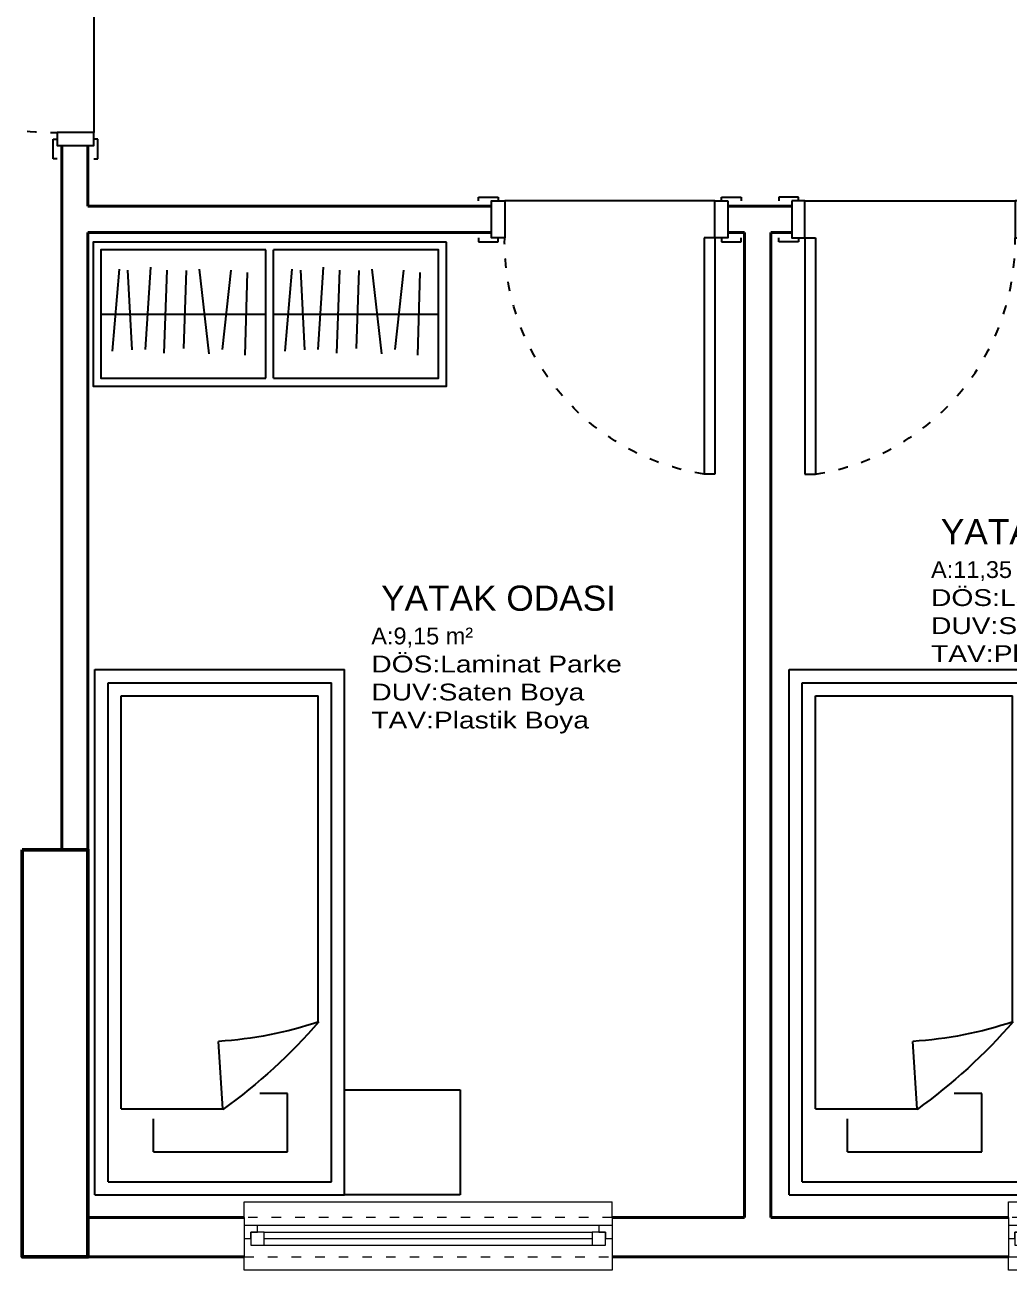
# Model space of a CAD drawing. Header units: millimetres. Extents: x 505988 to 508607, y 4596729 to 4598439.
# Drawn here: x 507225 to 507599.7, y 4596729.4 to 4597203.4 of the extents above; entities that cross this region are included whole.
import ezdxf

# ---------------------------------------------------------------- set-up
doc = ezdxf.new("R2010")
doc.units = ezdxf.units.MM
doc.linetypes.add('ACAD_ISO03W100', pattern=[30, 12, -18])
doc.layers.add('7_TEFRİŞ', color=183, linetype='Continuous')
for name, color, linetype, lineweight in [('duvar_40', 7, 'Continuous', 40), ('KAPI-PEN', 155, 'Continuous', 18), ('KOLON', 40, 'Continuous', 50), ('Pencere', 150, 'Continuous', 25), ('yazı', 255, 'Continuous', 20)]:
    doc.layers.add(name, color=color, linetype=linetype, lineweight=lineweight)
doc.styles.add('2', font='Arial')

# ---------------------------------------------------------------- blocks, each defined once
blk = doc.blocks.new('*U2')
at = {"layer": 'KAPI-PEN', "color": 134, "linetype": 'Continuous', "lineweight": 18}
for p, q in [((0, 7.50857), (0, 13.50857)), ((0, 13.50857), (140, 13.50857)), ((140, 7.50857), (140, 13.50857)), ((5, 4.470625), (0, 4.470625)), ((2.5, -0.529375), (2.5, 1.970625)), ((2.5, 1.970625), (5, 1.970625)), ((7.5, 1.970625), (2.5, 1.970625)), ((2.5, 1.970625), (2.5, -3.029375)), ((5, 1.970625), (5, 4.470625)), ((135, 4.470625), (5, 4.470625)), ((7.5, -3.029375), (7.5, 1.970625)), ((7.5, 1.970625), (132.5, 1.970625)), ((137.5, 1.970625), (132.5, 1.970625)), ((132.5, 1.970625), (132.5, -3.029375)), ((140, 4.470625), (135, 4.470625)), ((135, 4.470625), (135, 1.970625)), ((135, 1.970625), (137.5, 1.970625)), ((137.5, 1.970625), (137.5, -0.529375)), ((137.5, -3.029375), (137.5, 1.970625)), ((0, -0.529375), (2.5, -0.529375)), ((2.5, -3.029375), (7.5, -3.029375)), ((7.5, -0.529375), (132.5, -0.529375)), ((7.5, -3.029375), (132.5, -3.029375)), ((132.5, -3.029375), (137.5, -3.029375)), ((137.5, -0.529375), (140, -0.529375)), ((0, -12.5), (0, -7.5)), ((140, -7.5), (140, -12.5)), ((140, -12.5), (0, -12.5))]:
    blk.add_line(p, q, dxfattribs=at)
at = {"layer": 'KAPI-PEN', "ltscale": 0.2}
for p, q in [((0, 7.5), (0, -7.5)), ((140, 7.5), (140, -7.5)), ((0, -7.5), (0, -7.5))]:
    blk.add_line(p, q, dxfattribs=at)
at = {"layer": 'KAPI-PEN', "color": 134, "linetype": 'ACAD_ISO03W100', "lineweight": 18, "ltscale": 0.3}
for p, q in [((140, 7.5), (0, 7.5)), ((0, -7.5), (140, -7.5))]:
    blk.add_line(p, q, dxfattribs=at)
blk = doc.blocks.new('*U4')
at = {"layer": 'Pencere', "lineweight": 25, "ltscale": 5}
for p, q in [((-9, 7), (-9, 97)), ((-5, 97), (-9, 97)), ((-5, 7), (-5, 97)), ((-95, 7), (-95, 8.5)), ((-95, 8.5), (-87.5, 8.5)), ((-87.5, 8.5), (-87.5, 7)), ((-5, 7), (-9, 7)), ((-2.5, 7), (-2.5, 8.5)), ((-2.5, 8.5), (5, 8.5)), ((5, 8.5), (5, 7)), ((-95, -7), (-95, -8.5)), ((-95, -8.5), (-87.5, -8.5)), ((-87.5, -8.5), (-87.5, -7)), ((-5, -7), (-85, -7)), ((-2.5, -7), (-2.5, -8.5)), ((-2.5, -8.5), (5, -8.5)), ((5, -8.5), (5, -7))]:
    blk.add_line(p, q, dxfattribs=at)
at = {"layer": 'Pencere', "lineweight": 25, "ltscale": 5, "flags": 128}
for points in [[(-85, -7), (-85, 7), (-90, 7), (-90, -7), (-85, -7)], [(0, -7), (0, 7), (-5, 7), (-5, -7), (0, -7)]]:
    blk.add_lwpolyline(points, dxfattribs=at)
at = {"layer": 'Pencere', "linetype": 'ACAD_ISO03W100', "lineweight": 25, "ltscale": 0.3}
blk.add_arc((4.725012, 8.321101), 89.734737, 98.797976, 180.843556, dxfattribs=at)
blk = doc.blocks.new('SDFGHBN')
at = {"layer": '7_TEFRİŞ'}
for p, q in [((-32633.090557, 12667.401737), (-32538.090557, 12667.401737)), ((-32633.090557, 12667.401737), (-32633.090557, 12467.401737)), ((-32538.090557, 12667.401737), (-32538.090557, 12467.401737)), ((-32628.090557, 12662.401737), (-32543.090557, 12662.401737)), ((-32628.090557, 12662.401737), (-32628.090557, 12472.401737)), ((-32543.090557, 12662.401737), (-32543.090557, 12472.401737)), ((-32610.85332, 12650.976614), (-32610.85332, 12638.422958)), ((-32610.85332, 12650.976614), (-32559.776861, 12650.976614)), ((-32559.776861, 12650.976614), (-32559.776861, 12633.585323)), ((-32623.090557, 12634.586847), (-32584.392945, 12634.586847)), ((-32623.090557, 12634.586847), (-32623.090557, 12477.401737)), ((-32584.392945, 12634.586847), (-32586.006498, 12608.941307)), ((-32559.776861, 12633.585323), (-32559.776861, 12628.754395)), ((-32565.577859, 12628.754395), (-32570.280653, 12628.754395)), ((-32559.776861, 12628.754395), (-32565.577859, 12628.754395)), ((-32548.090557, 12601.576792), (-32548.090557, 12477.401737)), ((-32623.090557, 12477.401737), (-32548.090557, 12477.401737)), ((-32628.090557, 12472.401737), (-32543.090557, 12472.401737)), ((-32633.090557, 12467.401737), (-32538.090557, 12467.401737))]:
    blk.add_line(p, q, dxfattribs=at)
at = {"layer": '7_TEFRİŞ', "flags": 128}
for points in [[(-32494.090557, 12667.401737), (-32538.090557, 12667.401737), (-32538.090557, 12627.401737), (-32494.090557, 12627.401737)], [(-32494.090557, 12627.401737), (-32494.090557, 12667.401737)]]:
    blk.add_lwpolyline(points, dxfattribs=at)
at = {"layer": '7_TEFRİŞ'}
for centre, radius, start, end in [((-32708.185898, 12462.338837), 212.330365, 40.942586, 54.336731), ((-32595.432575, 12459.124793), 150.112753, 71.499005, 86.399839)]:
    blk.add_arc(centre, radius, start, end, dxfattribs=at)
blk = doc.blocks.new('ş_şlç')
at = {"layer": '7_TEFRİŞ'}
for p, q in [((21135.504659, 4622.500132), (21135.504659, 4671.361955)), ((21138.504659, 4622.500132), (21138.504659, 4671.361955)), ((21089.691358, 4633.489198), (21091.773865, 4664.855247)), ((21155.446629, 4633.489198), (21157.529135, 4664.855247)), ((21079.625899, 4663.988775), (21077.022749, 4632.796034)), ((21082.923196, 4663.642181), (21084.48506, 4633.315913)), ((21097.84788, 4663.642181), (21096.63309, 4632.102847)), ((21104.268969, 4633.835792), (21105.310191, 4663.468896)), ((21110.169415, 4663.988775), (21113.813786, 4631.756276)), ((21119.020085, 4633.489198), (21122.317445, 4663.642181)), ((21128.391397, 4662.775731), (21127.52368, 4631.236397)), ((21145.381169, 4663.988775), (21142.77802, 4632.796034)), ((21148.678466, 4663.642181), (21150.24033, 4633.315913)), ((21163.60315, 4663.642181), (21162.38836, 4632.102847)), ((21170.024239, 4633.835792), (21171.065461, 4663.468896)), ((21175.924685, 4663.988775), (21179.569056, 4631.756276)), ((21184.775355, 4633.489198), (21188.072715, 4663.642181)), ((21194.146667, 4662.775731), (21193.27895, 4631.236397)), ((21072.749389, 4646.931044), (21135.504659, 4646.931044)), ((21138.504659, 4646.931044), (21201.25993, 4646.931044))]:
    blk.add_line(p, q, dxfattribs=at)
at = {"layer": '7_TEFRİŞ', "flags": 128}
blk.add_lwpolyline([(21204.25993, 4674.361955), (21069.749389, 4674.361955), (21069.749389, 4619.500132), (21204.25993, 4619.500132)], close=True, dxfattribs=at)
for points in [[(21135.504659, 4671.361955), (21072.749389, 4671.361955), (21072.749389, 4622.500132), (21135.504659, 4622.500132)], [(21138.504659, 4622.500132), (21201.25993, 4622.500132), (21201.25993, 4671.361955), (21138.504659, 4671.361955)]]:
    blk.add_lwpolyline(points, dxfattribs=at)

msp = doc.modelspace()

# ---------------------------------------------------------------- linework, layer by layer
at = {"layer": 'duvar_40'}
for p, q in [((507238.982489, 4597157.428687), (507238.982489, 4596889.360557)), ((507248.982489, 4597157.428687), (507248.982489, 4597134.360995)), ((507402.657702, 4597134.360995), (507248.982489, 4597134.360995)), ((507516.993372, 4597134.360995), (507492.657702, 4597134.360995)), ((507248.982489, 4597124.360995), (507248.982489, 4596889.360415)), ((507402.657702, 4597124.360995), (507248.982489, 4597124.360995)), ((507498.982489, 4597124.360995), (507492.657702, 4597124.360995)), ((507498.982489, 4596749.360995), (507498.982489, 4597124.360995)), ((507516.993372, 4597124.360995), (507508.982489, 4597124.360995)), ((507508.982489, 4596749.360995), (507508.982489, 4597124.360995)), ((507308.52898, 4596749.360995), (507248.982489, 4596749.360995)), ((507498.982489, 4596749.360995), (507448.52898, 4596749.360995)), ((507599.455223, 4596749.360995), (507508.982489, 4596749.360995)), ((507308.52898, 4596734.360995), (507248.982262, 4596734.360995)), ((507599.455223, 4596734.360995), (507448.52898, 4596734.360995))]:
    msp.add_line(p, q, dxfattribs=at)
at = {"layer": 'duvar_40', "flags": 128}
msp.add_lwpolyline([(507238.982489, 4597157.428687), (507238.982489, 4596889.360557)], dxfattribs=at)
at = {"layer": 'KOLON', "flags": 128}
msp.add_lwpolyline([(507223.982286, 4596889.360557), (507248.982262, 4596889.360557), (507248.982262, 4596734.360698), (507223.982286, 4596734.360698)], close=True, dxfattribs=at)

# ---------------------------------------------------------------- block references
at = {"layer": '7_TEFRİŞ'}
msp.add_blockref('ş_şlç', (486181.187385, 4592446.37246), dxfattribs=at)
at = {"layer": '7_TEFRİŞ', "xscale": -1, "rotation": 180}
for p in [(539884.757957, 4609425.379368), (540149.072612, 4609425.379368)]:
    msp.add_blockref('SDFGHBN', p, dxfattribs=at)
at = {"layer": 'KOLON'}
for p, rotation in [((507244.292419, 4597247.428687), 90), ((507516.993372, 4597129.360995), 180)]:
    msp.add_blockref('*U4', p, dxfattribs=dict(at, rotation=rotation))
at = {"layer": 'KOLON', "xscale": -1, "rotation": 180}
msp.add_blockref('*U4', (507492.657702, 4597129.360995), dxfattribs=at)
at = {"layer": 'Pencere'}
for p in [(507308.52898, 4596741.860995), (507599.455223, 4596741.860995)]:
    msp.add_blockref('*U2', p, dxfattribs=at)

# ---------------------------------------------------------------- texts
at = {"layer": 'yazı', "char_height": 7.28, "width": 120.377127, "attachment_point": 7, "style": '2'}
for s, insert in [('{\\H1.3187x; YATAK ODASI \\P\\H0.66667x;A:11,35 m²\\P\\W1.2;DÖS:Laminat Parke\\PDUV:Saten Boya\\PTAV:Plastik Boya}', (507570.008096, 4596958.905906)), ('{\\H1.3187x; YATAK ODASI \\P\\H0.66667x;A:9,15 m²\\P\\W1.2;DÖS:Laminat Parke\\PDUV:Saten Boya\\PTAV:Plastik Boya}', (507356.882224, 4596933.625275))]:
    msp.add_mtext(s, dxfattribs=dict(at, insert=insert))

doc.saveas('drawing.dxf')
